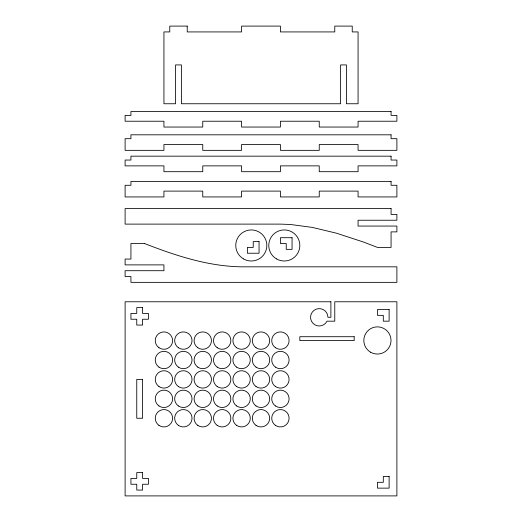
<?xml version="1.0" encoding="UTF-8"?>
<svg xmlns="http://www.w3.org/2000/svg" width="522" height="522" viewBox="0 0 522 522"><rect width="100%" height="100%" fill="white"/><g stroke="black" fill="none" stroke-linecap="round" stroke-linejoin="round"><path stroke-width="0.78" d="M187.228 26.1L169.761 26.1L169.761 31.927L163.934 31.927L163.934 103.754L175.581 103.754L175.581 64.924L181.408 64.924L181.408 103.754L340.592 103.754L340.592 64.924L346.419 64.924L346.419 103.754L358.066 103.754L358.066 31.927L352.239 31.927L352.239 26.1L334.772 26.1L334.772 31.927L280.412 31.927L280.412 26.1L241.588 26.1L241.588 31.927L187.228 31.927L187.228 26.1M391.069 111.519L130.931 111.519L130.931 115.401L125.11 115.401L125.11 121.228L163.934 121.228L163.934 127.048L202.758 127.048L202.758 121.228L241.588 121.228L241.588 127.048L280.412 127.048L280.412 121.228L319.242 121.228L319.242 127.048L358.066 127.048L358.066 121.228L396.89 121.228L396.89 115.401L391.069 115.401L391.069 111.519M391.069 134.813L130.931 134.813L130.931 138.695L125.11 138.695L125.11 150.343L163.934 150.343L163.934 144.522L202.758 144.522L202.758 150.343L241.588 150.343L241.588 144.522L280.412 144.522L280.412 150.343L319.242 150.343L319.242 144.522L358.066 144.522L358.066 150.343L396.89 150.343L396.89 138.695L391.069 138.695L391.069 134.813M391.069 156.169L130.931 156.169L130.931 160.052L125.11 160.052L125.11 165.872L163.934 165.872L163.934 171.699L202.758 171.699L202.758 165.872L241.588 165.872L241.588 171.699L280.412 171.699L280.412 165.872L319.242 165.872L319.242 171.699L358.066 171.699L358.066 165.872L396.89 165.872L396.89 160.052L391.069 160.052L391.069 156.169M391.069 181.408L130.931 181.408L130.931 185.29L125.11 185.29L125.11 196.938L163.934 196.938L163.934 191.111L202.758 191.111L202.758 196.938L241.588 196.938L241.588 191.111L280.412 191.111L280.412 196.938L319.242 196.938L319.242 191.111L358.066 191.111L358.066 196.938L396.89 196.938L396.89 185.29L391.069 185.29L391.069 181.408M391.069 208.585L125.11 208.585L125.11 224.114L280.412 224.114L290.421 224.48L312.26 227.39L336.527 233.217L363.221 241.954L377.478 247.408L391.069 247.408L391.069 231.879L396.89 231.879L396.89 226.059L358.066 226.059L358.066 220.232L396.89 220.232L396.89 214.412L391.069 214.412L391.069 208.585M292.059 237.706L280.412 237.706L280.412 243.526L286.239 243.526L286.239 249.353L292.059 249.353L292.059 237.706M259.056 241.588L253.235 241.588L253.235 247.408L247.408 247.408L247.408 253.235L259.056 253.235L259.056 241.588M144.522 243.526L130.931 243.526L130.931 259.056L125.11 259.056L125.11 264.882L163.934 264.882L163.934 270.709L125.11 270.709L125.11 276.529L130.931 276.529L130.931 282.356L396.89 282.356L396.89 266.827L241.588 266.827C207.971 266.337 175.542 255.623 144.522 243.526M330.889 301.768L125.11 301.768L125.11 495.9L396.89 495.9L396.89 301.768L334.772 301.768L334.772 321.18L327.007 321.18A8.685 8.685 0 0 1 312.815 323.138A8.685 8.685 0 0 1 316.11 309.2A8.685 8.685 0 0 1 327.92 317.298L330.889 317.298L330.889 301.768M142.578 307.588L136.757 307.588L136.757 313.415L130.931 313.415L130.931 319.242L136.757 319.242L136.757 325.062L142.578 325.062L142.578 319.242L148.405 319.242L148.405 313.415L142.578 313.415L142.578 307.588M389.125 309.533L377.478 309.533L377.478 315.36L383.305 315.36L383.305 321.18L389.125 321.18L389.125 309.533M354.184 336.71L299.824 336.71L299.824 340.592L354.184 340.592L354.184 336.71M142.578 379.422L136.757 379.422L136.757 418.246L142.578 418.246L142.578 379.422M142.578 472.606L136.757 472.606L136.757 478.426L130.931 478.426L130.931 484.253L136.757 484.253L136.757 490.073L142.578 490.073L142.578 484.253L148.405 484.253L148.405 478.426L142.578 478.426L142.578 472.606M389.125 476.488L383.305 476.488L383.305 482.308L377.478 482.308L377.478 488.135L389.125 488.135L389.125 476.488M276.529 258.919A15.53 15.53 0 0 0 299.824 245.47A15.53 15.53 0 0 0 276.529 232.022A15.53 15.53 0 0 0 276.529 258.919M243.526 258.919A15.53 15.53 0 0 0 266.827 245.47A15.53 15.53 0 0 0 243.526 232.022A15.53 15.53 0 0 0 243.526 258.919M217.198 367.123A8.685 8.685 0 0 0 230.822 360.761A8.685 8.685 0 0 0 218.503 352.141A8.685 8.685 0 0 0 217.198 367.123M275.44 367.123A8.685 8.685 0 0 0 289.064 360.761A8.685 8.685 0 0 0 276.738 352.141A8.685 8.685 0 0 0 275.44 367.123M256.021 367.123A8.685 8.685 0 0 0 269.652 360.761A8.685 8.685 0 0 0 257.326 352.141A8.685 8.685 0 0 0 256.021 367.123M236.61 367.123A8.685 8.685 0 0 0 250.234 360.761A8.685 8.685 0 0 0 237.915 352.141A8.685 8.685 0 0 0 236.61 367.123M197.786 367.123A8.685 8.685 0 0 0 211.41 360.761A8.685 8.685 0 0 0 199.084 352.141A8.685 8.685 0 0 0 197.786 367.123M178.374 367.123A8.685 8.685 0 0 0 191.998 360.761A8.685 8.685 0 0 0 179.672 352.141A8.685 8.685 0 0 0 178.374 367.123M178.374 386.534A8.685 8.685 0 0 0 191.998 380.173A8.685 8.685 0 0 0 179.672 371.553A8.685 8.685 0 0 0 178.374 386.534M158.956 367.123A8.685 8.685 0 0 0 172.586 360.761A8.685 8.685 0 0 0 160.261 352.141A8.685 8.685 0 0 0 158.956 367.123M158.956 405.946A8.685 8.685 0 0 0 172.586 399.584A8.685 8.685 0 0 0 160.261 390.965A8.685 8.685 0 0 0 158.956 405.946M236.61 405.946A8.685 8.685 0 0 0 250.234 399.584A8.685 8.685 0 0 0 237.915 390.965A8.685 8.685 0 0 0 236.61 405.946M197.786 405.946A8.685 8.685 0 0 0 211.41 399.584A8.685 8.685 0 0 0 199.084 390.965A8.685 8.685 0 0 0 197.786 405.946M275.44 405.946A8.685 8.685 0 0 0 289.064 399.584A8.685 8.685 0 0 0 276.738 390.965A8.685 8.685 0 0 0 275.44 405.946M178.374 405.946A8.685 8.685 0 0 0 191.998 399.584A8.685 8.685 0 0 0 179.672 390.965A8.685 8.685 0 0 0 178.374 405.946M217.198 405.946A8.685 8.685 0 0 0 230.822 399.584A8.685 8.685 0 0 0 218.503 390.965A8.685 8.685 0 0 0 217.198 405.946M256.021 405.946A8.685 8.685 0 0 0 269.652 399.584A8.685 8.685 0 0 0 257.326 390.965A8.685 8.685 0 0 0 256.021 405.946M256.021 425.365A8.685 8.685 0 0 0 269.652 418.996A8.685 8.685 0 0 0 257.326 410.383A8.685 8.685 0 0 0 256.021 425.365M158.956 425.365A8.685 8.685 0 0 0 172.586 418.996A8.685 8.685 0 0 0 160.261 410.383A8.685 8.685 0 0 0 158.956 425.365M217.198 425.365A8.685 8.685 0 0 0 230.822 418.996A8.685 8.685 0 0 0 218.503 410.383A8.685 8.685 0 0 0 217.198 425.365M178.374 425.365A8.685 8.685 0 0 0 191.998 418.996A8.685 8.685 0 0 0 179.672 410.383A8.685 8.685 0 0 0 178.374 425.365M275.44 425.365A8.685 8.685 0 0 0 289.064 418.996A8.685 8.685 0 0 0 276.738 410.383A8.685 8.685 0 0 0 275.44 425.365M197.786 425.365A8.685 8.685 0 0 0 211.41 418.996A8.685 8.685 0 0 0 199.084 410.383A8.685 8.685 0 0 0 197.786 425.365M236.61 425.365A8.685 8.685 0 0 0 250.234 418.996A8.685 8.685 0 0 0 237.915 410.383A8.685 8.685 0 0 0 236.61 425.365M256.021 386.534A8.685 8.685 0 0 0 269.652 380.173A8.685 8.685 0 0 0 257.326 371.553A8.685 8.685 0 0 0 256.021 386.534M158.956 386.534A8.685 8.685 0 0 0 172.586 380.173A8.685 8.685 0 0 0 160.261 371.553A8.685 8.685 0 0 0 158.956 386.534M217.198 386.534A8.685 8.685 0 0 0 230.822 380.173A8.685 8.685 0 0 0 218.503 371.553A8.685 8.685 0 0 0 217.198 386.534M275.44 386.534A8.685 8.685 0 0 0 289.064 380.173A8.685 8.685 0 0 0 276.738 371.553A8.685 8.685 0 0 0 275.44 386.534M197.786 386.534A8.685 8.685 0 0 0 211.41 380.173A8.685 8.685 0 0 0 199.084 371.553A8.685 8.685 0 0 0 197.786 386.534M236.61 386.534A8.685 8.685 0 0 0 250.234 380.173A8.685 8.685 0 0 0 237.915 371.553A8.685 8.685 0 0 0 236.61 386.534M256.021 347.711A8.685 8.685 0 0 0 269.652 341.349A8.685 8.685 0 0 0 257.326 332.729A8.685 8.685 0 0 0 256.021 347.711M158.956 347.711A8.685 8.685 0 0 0 172.586 341.349A8.685 8.685 0 0 0 160.261 332.729A8.685 8.685 0 0 0 158.956 347.711M217.198 347.711A8.685 8.685 0 0 0 230.822 341.349A8.685 8.685 0 0 0 218.503 332.729A8.685 8.685 0 0 0 217.198 347.711M178.374 347.711A8.685 8.685 0 0 0 191.998 341.349A8.685 8.685 0 0 0 179.672 332.729A8.685 8.685 0 0 0 178.374 347.711M275.44 347.711A8.685 8.685 0 0 0 289.064 341.349A8.685 8.685 0 0 0 276.738 332.729A8.685 8.685 0 0 0 275.44 347.711M197.786 347.711A8.685 8.685 0 0 0 211.41 341.349A8.685 8.685 0 0 0 199.084 332.729A8.685 8.685 0 0 0 197.786 347.711M236.61 347.711A8.685 8.685 0 0 0 250.234 341.349A8.685 8.685 0 0 0 237.915 332.729A8.685 8.685 0 0 0 236.61 347.711M370.62 352.226A13.592 13.592 0 0 0 391.004 340.455A13.592 13.592 0 0 0 370.62 328.69A13.592 13.592 0 0 0 370.62 352.226"/></g></svg>
